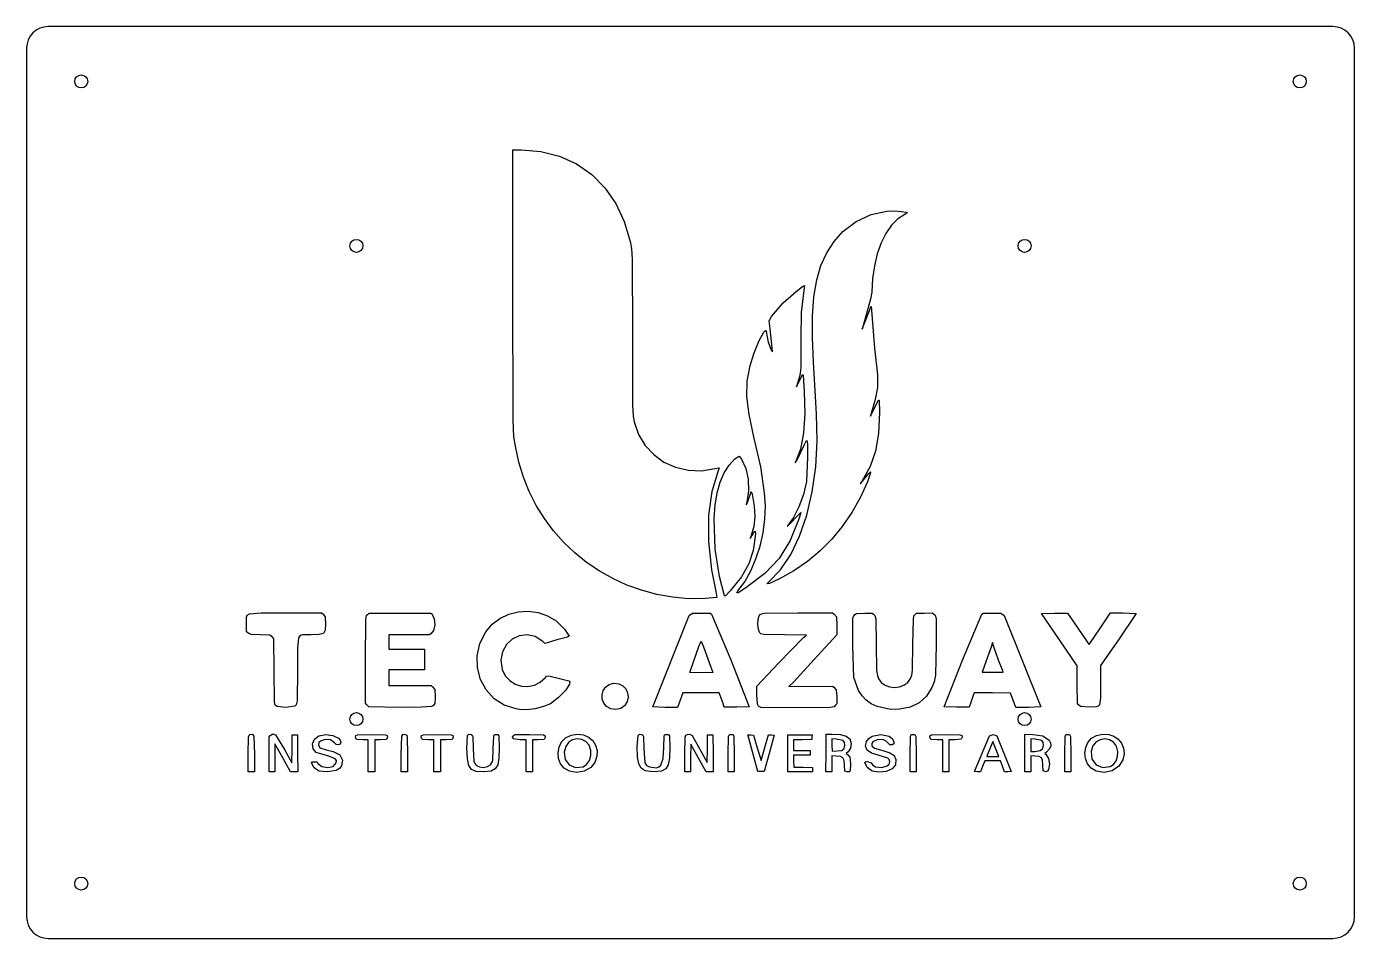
# Model space of a CAD drawing. Header units: millimetres. Extents: x 111 to 2999, y 81 to 1941.
# Drawn here: x 2652.9 to 2958.9, y 459.5 to 669.5 of the extents above; entities that cross this region are included whole.
import ezdxf

# ---------------------------------------------------------------- set-up
doc = ezdxf.new("R2010")
doc.units = ezdxf.units.MM
doc.layers.add('Layer 1', color=7, linetype='Continuous')

msp = doc.modelspace()

# ---------------------------------------------------------------- linework, layer by layer
at = {"linetype": 'Continuous', "lineweight": 25}
for p, q in [((2953.87, 669.51), (2657.87, 669.51)), ((2652.87, 664.51), (2652.87, 464.51)), ((2958.87, 464.51), (2958.87, 664.51)), ((2657.87, 459.51), (2953.87, 459.51))]:
    msp.add_line(p, q, dxfattribs=at)
for centre in [(2665.47, 656.87), (2946.27, 656.87), (2728.87, 619.01), (2882.87, 619.01), (2728.87, 510.01), (2882.87, 510.01), (2665.47, 472.15), (2946.27, 472.15)]:
    msp.add_circle(centre, 1.5, dxfattribs=at)
for centre, start, end in [((2657.87, 664.51), 90, 180), ((2953.87, 664.51), 0, 90), ((2657.87, 464.51), 180, 270), ((2953.87, 464.51), 270, 0)]:
    msp.add_arc(centre, 5, start, end, dxfattribs=at)
at = {"layer": 'Layer 1'}
for p, q in [((2764.94, 608.95), (2764.92, 641.14)), ((2764.92, 641.14), (2766.81, 641.14)), ((2766.81, 641.14), (2771.41, 640.76)), ((2771.41, 640.76), (2775.69, 639.66)), ((2775.69, 639.66), (2779.6, 637.87)), ((2779.6, 637.87), (2783.1, 635.43)), ((2783.1, 635.43), (2786.13, 632.39)), ((2786.13, 632.39), (2788.65, 628.78)), ((2788.65, 628.78), (2790.61, 624.64)), ((2790.61, 624.64), (2791.96, 620.03)), ((2841, 622.32), (2844.04, 624.61)), ((2844.04, 624.61), (2847.52, 626.22)), ((2847.52, 626.22), (2851.12, 627.03)), ((2851.12, 627.03), (2852.86, 627.1)), ((2853.63, 625.23), (2852.17, 623.75)), ((2852.86, 627.1), (2854.49, 626.93)), ((2855.23, 626.26), (2853.63, 625.23)), ((2854.49, 626.93), (2855.56, 626.8)), ((2855.9, 626.67), (2855.23, 626.26)), ((2855.56, 626.8), (2855.9, 626.67)), ((2838.94, 620.03), (2841, 622.32)), ((2850.89, 621.89), (2849.79, 619.68)), ((2852.17, 623.75), (2850.89, 621.89)), ((2791.96, 620.03), (2792.27, 618.39)), ((2792.27, 618.39), (2792.42, 615.85)), ((2837.25, 617.44), (2838.94, 620.03)), ((2849.79, 619.68), (2848.9, 617.17)), ((2792.42, 615.85), (2792.48, 598.95)), ((2835.93, 614.5), (2837.25, 617.44)), ((2848.9, 617.17), (2848.24, 614.42)), ((2834.95, 611.15), (2835.93, 614.5)), ((2848.24, 614.42), (2847.83, 611.46)), ((2765.02, 578.86), (2764.94, 608.95)), ((2830.2, 608.53), (2831.66, 609.66)), ((2831.66, 609.66), (2832.11, 609.88)), ((2832.11, 609.88), (2831.99, 608.69)), ((2834.31, 607.3), (2834.95, 611.15)), ((2847.83, 611.46), (2847.68, 608.35)), ((2824.56, 602.72), (2827.22, 605.91)), ((2827.22, 605.91), (2830.2, 608.53)), ((2831.99, 608.69), (2831.39, 603.67)), ((2833.98, 602.9), (2834.31, 607.3)), ((2847.38, 606.7), (2845.45, 599.79)), ((2847.68, 608.35), (2847.38, 606.7)), ((2831.39, 603.67), (2831.3, 597.8)), ((2833.95, 597.89), (2833.98, 602.9)), ((2845.45, 599.79), (2847.12, 604.15)), ((2847.12, 604.15), (2847.42, 605.06)), ((2847.42, 605.06), (2847.5, 605.04)), ((2847.5, 605.04), (2847.63, 603.3)), ((2847.63, 603.3), (2848.25, 595.45)), ((2823.99, 601.71), (2824.56, 602.72)), ((2824.2, 599.93), (2823.99, 601.71)), ((2824.69, 595.5), (2824.2, 599.93)), ((2792.48, 598.95), (2792.53, 582.29)), ((2820.55, 594.39), (2821.72, 597.23)), ((2821.72, 597.23), (2822.76, 599.13)), ((2822.76, 599.13), (2823.11, 599.48)), ((2823.11, 599.48), (2823.29, 599.3)), ((2823.29, 599.3), (2823.8, 596.82)), ((2823.8, 596.82), (2824.48, 595.06)), ((2831.3, 597.8), (2831.3, 590.98)), ((2834.21, 592.19), (2833.95, 597.89)), ((2819.61, 591.43), (2820.55, 594.39)), ((2824.48, 595.06), (2824.74, 594.58)), ((2824.74, 594.58), (2824.69, 595.5)), ((2848.25, 595.45), (2848.93, 589.31)), ((2818.94, 587.86), (2819.61, 591.43)), ((2831.3, 590.98), (2831.05, 589.17)), ((2834.6, 585.67), (2834.21, 592.19)), ((2818.85, 584.28), (2818.94, 587.86)), ((2830.33, 586.57), (2831.51, 589.07)), ((2831.05, 589.17), (2830.56, 587.42)), ((2831.51, 589.07), (2831.69, 589.37)), ((2831.69, 589.37), (2831.7, 589.19)), ((2831.7, 589.19), (2831.77, 589.37)), ((2831.77, 589.37), (2831.86, 589.24)), ((2831.86, 589.24), (2832.08, 585.5)), ((2848.93, 589.31), (2848.94, 586.38)), ((2830.56, 587.42), (2830.33, 586.57)), ((2832.08, 585.5), (2832.21, 580.36)), ((2834.92, 580.28), (2834.6, 585.67)), ((2848.94, 586.38), (2848.42, 583.64)), ((2792.53, 582.29), (2792.66, 579.81)), ((2819.35, 580.18), (2818.85, 584.28)), ((2847.33, 579.81), (2848.83, 582.76)), ((2848.42, 583.64), (2847.64, 580.9)), ((2848.83, 582.76), (2849.15, 583.47)), ((2849.15, 583.47), (2849.33, 583.46)), ((2849.33, 583.46), (2849.42, 580.63)), ((2765.18, 574.99), (2765.02, 578.86)), ((2792.66, 579.81), (2792.91, 578.46)), ((2792.91, 578.46), (2793.88, 575.58)), ((2820.48, 575.05), (2819.35, 580.18)), ((2832.21, 580.36), (2831.92, 575.92)), ((2835.08, 574.1), (2834.92, 580.28)), ((2847.64, 580.9), (2847.33, 579.81)), ((2849.42, 580.63), (2849.22, 575.77)), ((2793.88, 575.58), (2795.4, 573.06)), ((2831.92, 575.92), (2831.21, 572.2)), ((2849.22, 575.77), (2848.53, 571.76)), ((2765.53, 572.84), (2765.18, 574.99)), ((2766.3, 569.23), (2765.53, 572.84)), ((2795.4, 573.06), (2797.38, 570.93)), ((2822.08, 568.1), (2820.48, 575.05)), ((2830.45, 569.7), (2832.09, 573.11)), ((2832.09, 573.11), (2832.56, 574.15)), ((2832.56, 574.15), (2832.57, 573.98)), ((2832.57, 573.98), (2832.64, 574.15)), ((2832.64, 574.15), (2832.73, 574.03)), ((2832.73, 574.03), (2832.8, 573.23)), ((2832.8, 573.23), (2832.85, 570.36)), ((2834.73, 568.1), (2835.08, 574.1)), ((2767.36, 565.76), (2766.3, 569.23)), ((2797.38, 570.93), (2799.74, 569.23)), ((2799.74, 569.23), (2802.42, 568.02)), ((2814.76, 568.54), (2816.11, 569.94)), ((2816.11, 569.94), (2817.05, 570.56)), ((2817.05, 570.56), (2817.65, 569.89)), ((2817.65, 569.89), (2818.63, 567.75)), ((2830.01, 569.01), (2830.45, 569.7)), ((2830.07, 569.23), (2830.01, 569.01)), ((2831.21, 572.2), (2830.07, 569.23)), ((2832.85, 570.36), (2832.62, 564.77)), ((2848.53, 571.76), (2847.26, 568.22)), ((2802.42, 568.02), (2805.32, 567.33)), ((2805.32, 567.33), (2808.37, 567.22)), ((2808.37, 567.22), (2811.5, 567.72)), ((2812.13, 566.93), (2810.76, 562.44)), ((2811.5, 567.72), (2812.44, 567.87)), ((2812.44, 567.87), (2812.13, 566.93)), ((2812.7, 564.6), (2813.62, 566.75)), ((2813.62, 566.75), (2814.76, 568.54)), ((2818.63, 567.75), (2819.17, 565.27)), ((2822.95, 562.16), (2822.08, 568.1)), ((2833.92, 562.36), (2834.73, 568.1)), ((2845.13, 564.33), (2846.99, 566.59)), ((2847.26, 568.22), (2845.32, 564.77)), ((2847.38, 566.73), (2846.67, 564.64)), ((2846.99, 566.59), (2847.33, 566.98)), ((2847.33, 566.98), (2847.38, 566.73)), ((2768.71, 562.43), (2767.36, 565.76)), ((2812, 562.11), (2812.7, 564.6)), ((2819.17, 565.27), (2819.24, 562.62)), ((2832.62, 564.77), (2831.89, 561.72)), ((2845.32, 564.77), (2844.97, 564.2)), ((2844.97, 564.2), (2845.13, 564.33)), ((2846.67, 564.64), (2844.99, 561)), ((2770.32, 559.25), (2768.71, 562.43)), ((2810.76, 562.44), (2810.05, 557.01)), ((2811.54, 559.3), (2812, 562.11)), ((2818.82, 559.5), (2819.58, 561.64)), ((2819.24, 562.62), (2818.83, 559.96)), ((2819.58, 561.64), (2819.82, 562.43)), ((2819.82, 562.43), (2820.08, 561.83)), ((2820.08, 561.83), (2820.57, 559.05)), ((2823.14, 559.17), (2822.95, 562.16)), ((2831.89, 561.72), (2830.86, 558.88)), ((2832.67, 557.02), (2833.92, 562.36)), ((2844.99, 561), (2843.05, 557.59)), ((2772.19, 556.24), (2770.32, 559.25)), ((2810.05, 557.01), (2810.03, 550.9)), ((2811.3, 556.19), (2811.54, 559.3)), ((2818.83, 559.96), (2818.7, 559.41)), ((2818.7, 559.41), (2818.82, 559.5)), ((2820.57, 559.05), (2820.69, 556.59)), ((2823.01, 556.07), (2823.14, 559.17)), ((2828.62, 554.8), (2830.72, 557.07)), ((2830.86, 558.88), (2829.62, 556.43)), ((2830.72, 557.07), (2831.29, 557.58)), ((2831.29, 557.58), (2830.94, 556.28)), ((2831.02, 552.17), (2832.67, 557.02)), ((2843.05, 557.59), (2840.84, 554.4)), ((2774.3, 553.41), (2772.19, 556.24)), ((2811.56, 549.16), (2811.3, 556.19)), ((2820.45, 554.38), (2819.84, 552.34)), ((2820.69, 556.59), (2820.45, 554.38)), ((2822.59, 552.95), (2823.01, 556.07)), ((2828.11, 554.36), (2828.62, 554.8)), ((2828.23, 554.52), (2828.11, 554.36)), ((2829.62, 556.43), (2828.23, 554.52)), ((2830.94, 556.28), (2828.84, 551.14)), ((2840.84, 554.4), (2838.4, 551.45)), ((2776.63, 550.77), (2774.3, 553.41)), ((2810.03, 550.9), (2810.7, 544.38)), ((2819.61, 551.64), (2820.55, 553.1)), ((2819.84, 552.34), (2819.61, 551.64)), ((2820.85, 552.69), (2820.31, 548.87)), ((2820.55, 553.1), (2820.79, 553.29)), ((2820.79, 553.29), (2820.85, 552.69)), ((2821.89, 549.86), (2822.59, 552.95)), ((2828.84, 551.14), (2826.3, 547.04)), ((2828.98, 547.92), (2831.02, 552.17)), ((2838.4, 551.45), (2835.71, 548.76)), ((2779.18, 548.34), (2776.63, 550.77)), ((2781.92, 546.12), (2779.18, 548.34)), ((2812.55, 542.83), (2811.56, 549.16)), ((2820.31, 548.87), (2819.31, 545.75)), ((2820.94, 546.9), (2821.89, 549.86)), ((2826.6, 544.39), (2828.98, 547.92)), ((2835.71, 548.76), (2832.81, 546.34)), ((2784.84, 544.14), (2781.92, 546.12)), ((2819.31, 545.75), (2817.62, 542.82)), ((2819.76, 544.14), (2820.94, 546.9)), ((2826.3, 547.04), (2822.99, 543.53)), ((2832.81, 546.34), (2829.68, 544.18)), ((2787.94, 542.39), (2784.84, 544.14)), ((2791.18, 540.9), (2787.94, 542.39)), ((2810.7, 544.38), (2811.67, 539.44)), ((2813.71, 538.44), (2812.55, 542.83)), ((2817.62, 542.82), (2815, 539.55)), ((2816.8, 539.53), (2818.37, 541.66)), ((2818.37, 541.66), (2819.76, 544.14)), ((2822.99, 543.53), (2818.59, 540.22)), ((2823.43, 541.18), (2823.9, 541.67)), ((2823.9, 541.67), (2826.6, 544.39)), ((2826.35, 542.31), (2824.08, 541.25)), ((2829.68, 544.18), (2826.35, 542.31)), ((2794.57, 539.68), (2791.18, 540.9)), ((2798.08, 538.74), (2794.57, 539.68)), ((2801.71, 538.08), (2798.08, 538.74)), ((2811.67, 539.44), (2811.9, 538.04)), ((2815, 539.55), (2813.96, 538.41)), ((2816.52, 539.07), (2816.8, 539.53)), ((2816.87, 539.11), (2816.52, 539.07)), ((2816.52, 539.07), (2816.52, 539.07)), ((2818.59, 540.22), (2816.87, 539.11)), ((2824.08, 541.25), (2823.43, 541.18)), ((2823.43, 541.18), (2823.43, 541.18)), ((2805.43, 537.74), (2801.71, 538.08)), ((2809.29, 537.78), (2805.43, 537.74)), ((2805.43, 537.74), (2805.43, 537.74)), ((2811.9, 538.04), (2809.29, 537.78)), ((2813.96, 538.41), (2813.71, 538.44)), ((2813.71, 538.44), (2813.71, 538.44)), ((2703.53, 533.53), (2703.73, 533.98)), ((2703.54, 531.95), (2703.53, 533.53)), ((2703.73, 533.98), (2704.27, 534.27)), ((2704.27, 534.27), (2706.91, 534.47)), ((2706.91, 534.47), (2712.61, 534.47)), ((2712.61, 534.47), (2720.81, 534.47)), ((2720.81, 534.47), (2721.11, 534.27)), ((2721.11, 534.27), (2721.7, 533.58)), ((2721.7, 533.58), (2721.78, 531.9)), ((2730.97, 523.59), (2731.03, 532.86)), ((2731.03, 532.86), (2731.2, 533.92)), ((2731.2, 533.92), (2731.55, 534.22)), ((2731.55, 534.22), (2731.84, 534.42)), ((2731.84, 534.42), (2746.04, 534.42)), ((2746.04, 534.42), (2746.32, 534.16)), ((2746.32, 534.16), (2746.82, 533.15)), ((2746.82, 533.15), (2746.92, 531.75)), ((2760.15, 531.85), (2761.95, 533.2)), ((2761.95, 533.2), (2763.99, 534.16)), ((2763.99, 534.16), (2766.19, 534.71)), ((2766.19, 534.71), (2768.47, 534.85)), ((2768.47, 534.85), (2770.74, 534.55)), ((2770.74, 534.55), (2772.92, 533.82)), ((2772.92, 533.82), (2774.92, 532.63)), ((2774.92, 532.63), (2776.84, 530.74)), ((2797.17, 512.87), (2805.57, 533.89)), ((2805.57, 533.89), (2806.31, 534.38)), ((2806.31, 534.38), (2808.42, 534.45)), ((2808.42, 534.45), (2810.37, 534.42)), ((2810.37, 534.42), (2810.71, 534.16)), ((2810.71, 534.16), (2815.17, 523.65)), ((2821.41, 531.89), (2821.47, 533.04)), ((2821.47, 533.04), (2821.7, 533.83)), ((2821.7, 533.83), (2822.01, 534.22)), ((2822.01, 534.22), (2822.93, 534.4)), ((2822.93, 534.4), (2830.58, 534.47)), ((2830.58, 534.47), (2838.62, 534.47)), ((2838.62, 534.47), (2838.91, 534.27)), ((2838.91, 534.27), (2839.5, 533.55)), ((2839.5, 533.55), (2839.6, 531.47)), ((2843.24, 533.29), (2843.44, 533.68)), ((2843.28, 526.86), (2843.24, 533.29)), ((2843.44, 533.68), (2843.72, 534.11)), ((2843.72, 534.11), (2844.13, 534.35)), ((2844.13, 534.35), (2846.04, 534.45)), ((2846.04, 534.45), (2847.74, 534.42)), ((2847.74, 534.42), (2848.06, 534.18)), ((2848.06, 534.18), (2848.38, 533.88)), ((2848.38, 533.88), (2848.54, 533.14)), ((2848.54, 533.14), (2848.65, 527.29)), ((2857.13, 527.29), (2857.22, 532.98)), ((2857.22, 532.98), (2857.36, 533.78)), ((2857.36, 533.78), (2857.65, 534.13)), ((2857.65, 534.13), (2857.95, 534.42)), ((2857.95, 534.42), (2859.74, 534.45)), ((2859.74, 534.45), (2861.53, 534.48)), ((2861.53, 534.48), (2861.86, 534.25)), ((2861.86, 534.25), (2862.25, 533.95)), ((2862.25, 533.95), (2862.44, 533.2)), ((2862.44, 533.2), (2862.48, 527.25)), ((2868.55, 523.62), (2873.01, 534.16)), ((2873.01, 534.16), (2873.35, 534.42)), ((2873.35, 534.42), (2875.3, 534.45)), ((2875.3, 534.45), (2877.4, 534.38)), ((2877.4, 534.38), (2878.14, 533.91)), ((2878.14, 533.91), (2886.61, 512.88)), ((2886.75, 534.34), (2889.73, 534.45)), ((2890.89, 528.26), (2886.75, 534.34)), ((2889.73, 534.45), (2892.75, 534.42)), ((2892.75, 534.42), (2894.97, 531.16)), ((2900.34, 531.05), (2902.66, 534.47)), ((2902.66, 534.47), (2905.6, 534.47)), ((2908.54, 534.31), (2904.46, 528.24)), ((2905.6, 534.47), (2908.54, 534.31)), ((2703.54, 530.15), (2703.54, 531.95)), ((2703.83, 529.87), (2703.54, 530.15)), ((2704.61, 529.5), (2703.83, 529.87)), ((2706.79, 529.42), (2704.61, 529.5)), ((2708.96, 529.34), (2706.79, 529.42)), ((2716.44, 529.43), (2715.88, 529.25)), ((2718.41, 529.43), (2716.44, 529.43)), ((2720.32, 529.47), (2718.41, 529.43)), ((2721.32, 529.74), (2720.32, 529.47)), ((2721.7, 530.48), (2721.32, 529.74)), ((2721.78, 531.9), (2721.7, 530.48)), ((2745.67, 529.42), (2736.32, 529.42)), ((2736.32, 529.42), (2736.32, 526.12)), ((2746.06, 529.62), (2745.67, 529.42)), ((2746.66, 530.42), (2746.06, 529.62)), ((2746.92, 531.75), (2746.66, 530.42)), ((2757.33, 527.42), (2758.68, 530.12)), ((2758.68, 530.12), (2760.15, 531.85)), ((2768.21, 529.44), (2766.4, 529.22)), ((2770.05, 529.02), (2768.21, 529.44)), ((2776.84, 530.74), (2777.87, 529.15)), ((2821.52, 530.75), (2821.41, 531.89)), ((2821.78, 530), (2821.52, 530.75)), ((2822.09, 529.69), (2821.78, 530)), ((2822.76, 529.52), (2822.09, 529.69)), ((2827.55, 529.42), (2822.76, 529.52)), ((2832.59, 529.38), (2827.55, 529.42)), ((2831.94, 528.83), (2832.59, 529.38)), ((2839.6, 529.46), (2835.16, 524.6)), ((2839.6, 531.47), (2839.6, 529.46)), ((2894.97, 531.16), (2897.45, 527.56)), ((2897.86, 527.44), (2900.34, 531.05)), ((2709.65, 528.83), (2708.96, 529.34)), ((2709.84, 528.51), (2709.65, 528.83)), ((2709.89, 521.06), (2709.84, 528.51)), ((2715.53, 528.76), (2715.27, 526.37)), ((2715.27, 526.37), (2715.28, 521.21)), ((2715.88, 529.25), (2715.53, 528.76)), ((2756.72, 524.61), (2757.33, 527.42)), ((2763.44, 527.18), (2762.53, 525.54)), ((2764.77, 528.43), (2763.44, 527.18)), ((2766.4, 529.22), (2764.77, 528.43)), ((2771.81, 527.87), (2770.05, 529.02)), ((2772.31, 527.4), (2771.81, 527.87)), ((2772.59, 527.54), (2772.31, 527.4)), ((2775.09, 528.25), (2772.59, 527.54)), ((2777.53, 528.9), (2775.09, 528.25)), ((2777.87, 529.15), (2777.53, 528.9)), ((2806.53, 523.2), (2807.78, 526.77)), ((2807.78, 526.77), (2808.31, 527.99)), ((2808.31, 527.99), (2808.87, 526.64)), ((2808.87, 526.64), (2810.16, 523.05)), ((2826.23, 522.97), (2831.94, 528.83)), ((2843.49, 519.6), (2843.28, 526.86)), ((2848.65, 527.29), (2848.76, 521.19)), ((2857.03, 521.26), (2857.13, 527.29)), ((2862.48, 527.25), (2862.32, 520.17)), ((2875.2, 526.84), (2874.02, 523.43)), ((2875.46, 527.67), (2875.2, 526.84)), ((2875.77, 526.69), (2875.46, 527.67)), ((2876.87, 523.6), (2875.77, 526.69)), ((2894.97, 522.32), (2890.89, 528.26)), ((2897.45, 527.56), (2897.7, 527.23)), ((2897.7, 527.23), (2897.86, 527.44)), ((2904.46, 528.24), (2900.37, 522.34)), ((2730.97, 513.72), (2730.97, 523.59)), ((2736.32, 526.12), (2744.58, 526.12)), ((2744.55, 523.75), (2744.53, 521.38)), ((2744.58, 526.12), (2744.55, 523.75)), ((2756.8, 521.8), (2756.72, 524.61)), ((2762.53, 525.54), (2762.17, 523.61)), ((2762.17, 523.61), (2762.49, 521.47)), ((2815.17, 523.65), (2819.42, 512.88)), ((2835.16, 524.6), (2829.64, 518.64)), ((2864.29, 512.84), (2868.55, 523.62)), ((2874.02, 523.43), (2873.07, 520.84)), ((2877.81, 521.14), (2876.87, 523.6)), ((2709.99, 514.03), (2709.89, 521.06)), ((2715.28, 521.21), (2715.21, 514.21)), ((2744.53, 521.38), (2736.32, 521.34)), ((2736.32, 521.34), (2736.32, 517.78)), ((2757.51, 519.13), (2756.8, 521.8)), ((2762.49, 521.47), (2763.19, 520.02)), ((2805.69, 520.79), (2806.53, 523.2)), ((2808.34, 520.64), (2805.69, 520.79)), ((2811, 520.77), (2808.34, 520.64)), ((2810.16, 523.05), (2811, 520.77)), ((2821.17, 517.64), (2826.23, 522.97)), ((2848.76, 521.19), (2848.92, 520.1)), ((2856.87, 520.16), (2857.03, 521.26)), ((2873.07, 520.84), (2875.5, 520.82)), ((2875.5, 520.82), (2877.93, 520.82)), ((2877.93, 520.82), (2877.81, 521.14)), ((2895, 517.98), (2894.97, 522.32)), ((2900.37, 522.34), (2900.37, 518.12)), ((2736.32, 517.78), (2741.21, 517.75)), ((2741.21, 517.75), (2746.11, 517.73)), ((2746.11, 517.73), (2746.43, 517.49)), ((2746.43, 517.49), (2746.93, 516.82)), ((2758.81, 516.73), (2757.51, 519.13)), ((2763.19, 520.02), (2764.22, 518.88)), ((2764.22, 518.88), (2765.48, 518.08)), ((2765.48, 518.08), (2766.91, 517.62)), ((2766.91, 517.62), (2768.4, 517.53)), ((2768.4, 517.53), (2769.88, 517.83)), ((2769.88, 517.83), (2771.25, 518.52)), ((2771.25, 518.52), (2772.44, 519.62)), ((2772.44, 519.62), (2772.68, 519.92)), ((2772.68, 519.92), (2773.21, 519.96)), ((2773.21, 519.96), (2777.81, 518.81)), ((2777.98, 518.07), (2777.08, 516.63)), ((2777.81, 518.81), (2778.06, 518.56)), ((2778.06, 518.56), (2777.98, 518.07)), ((2785.75, 516.54), (2786.29, 517.35)), ((2786.29, 517.35), (2787.1, 517.96)), ((2787.1, 517.96), (2788.18, 518.26)), ((2788.18, 518.26), (2789.34, 518.18)), ((2789.34, 518.18), (2790.27, 517.72)), ((2790.27, 517.72), (2790.96, 516.98)), ((2821.17, 515.66), (2821.17, 517.64)), ((2829.64, 518.64), (2828.56, 517.56)), ((2828.56, 517.56), (2838.61, 517.6)), ((2838.61, 517.6), (2838.9, 517.41)), ((2838.9, 517.41), (2839.47, 516.77)), ((2844.58, 516.62), (2843.49, 519.6)), ((2848.92, 520.1), (2849.2, 519.37)), ((2849.2, 519.37), (2849.83, 518.46)), ((2849.83, 518.46), (2850.7, 517.81)), ((2850.7, 517.81), (2851.74, 517.42)), ((2851.74, 517.42), (2852.87, 517.29)), ((2852.87, 517.29), (2853.99, 517.43)), ((2853.99, 517.43), (2855.04, 517.82)), ((2855.04, 517.82), (2855.92, 518.47)), ((2855.92, 518.47), (2856.56, 519.38)), ((2856.56, 519.38), (2856.87, 520.16)), ((2861.51, 517.28), (2860.25, 515.28)), ((2862.03, 518.58), (2861.51, 517.28)), ((2862.32, 520.17), (2862.03, 518.58)), ((2895.02, 513.64), (2895, 517.98)), ((2900.37, 518.12), (2900.35, 514.9)), ((2715.21, 514.21), (2715.03, 513.31)), ((2746.93, 516.82), (2746.99, 515.14)), ((2746.99, 515.14), (2746.95, 513.65)), ((2760.64, 514.72), (2758.81, 516.73)), ((2762.95, 513.23), (2760.64, 514.72)), ((2775.47, 514.97), (2773.57, 513.57)), ((2777.08, 516.63), (2775.47, 514.97)), ((2785.5, 515.6), (2785.75, 516.54)), ((2785.54, 514.62), (2785.5, 515.6)), ((2785.88, 513.69), (2785.54, 514.62)), ((2790.96, 516.98), (2791.38, 516.07)), ((2791.5, 515.07), (2791.3, 514.07)), ((2791.38, 516.07), (2791.5, 515.07)), ((2803.48, 514.38), (2802.88, 512.73)), ((2804.08, 516.04), (2803.48, 514.38)), ((2812.46, 516.04), (2804.08, 516.04)), ((2812.68, 515.45), (2812.46, 516.04)), ((2813.28, 513.82), (2812.68, 515.45)), ((2821.3, 513.43), (2821.17, 515.66)), ((2839.47, 516.77), (2839.56, 515.13)), ((2839.56, 515.13), (2839.56, 513.54)), ((2845.4, 515.41), (2844.58, 516.62)), ((2846.38, 514.38), (2845.4, 515.41)), ((2847.53, 513.55), (2846.38, 514.38)), ((2860.25, 515.28), (2858.59, 513.78)), ((2871.04, 515.45), (2870.43, 513.82)), ((2871.26, 516.04), (2871.04, 515.45)), ((2875.45, 516.04), (2871.26, 516.04)), ((2879.63, 516.03), (2875.45, 516.04)), ((2880.23, 514.38), (2879.63, 516.03)), ((2880.84, 512.73), (2880.23, 514.38)), ((2900.35, 514.9), (2900.1, 513.33)), ((2710.18, 513.22), (2709.99, 514.03)), ((2710.59, 512.92), (2710.18, 513.22)), ((2712.62, 512.72), (2710.59, 512.92)), ((2714.66, 512.98), (2712.62, 512.72)), ((2715.03, 513.31), (2714.66, 512.98)), ((2731.2, 513.37), (2730.97, 513.72)), ((2731.72, 512.88), (2731.2, 513.37)), ((2739, 512.73), (2731.72, 512.88)), ((2731.72, 512.88), (2731.72, 512.88)), ((2743.93, 512.74), (2739, 512.73)), ((2746.26, 512.94), (2743.93, 512.74)), ((2746.75, 513.21), (2746.26, 512.94)), ((2746.95, 513.65), (2746.75, 513.21)), ((2765.7, 512.39), (2762.95, 513.23)), ((2766.48, 512.26), (2765.7, 512.39)), ((2768.09, 512.17), (2766.48, 512.26)), ((2770.04, 512.41), (2768.09, 512.17)), ((2771.98, 512.9), (2770.04, 512.41)), ((2773.57, 513.57), (2771.98, 512.9)), ((2786.54, 512.91), (2785.88, 513.69)), ((2787.53, 512.35), (2786.54, 512.91)), ((2788.66, 512.23), (2787.53, 512.35)), ((2789.81, 512.5), (2788.66, 512.23)), ((2790.74, 513.19), (2789.81, 512.5)), ((2791.3, 514.07), (2790.74, 513.19)), ((2800.03, 512.73), (2797.17, 512.87)), ((2797.17, 512.87), (2797.17, 512.87)), ((2802.88, 512.73), (2800.03, 512.73)), ((2813.66, 512.78), (2813.28, 513.82)), ((2816.55, 512.75), (2813.66, 512.78)), ((2819.42, 512.88), (2816.55, 512.75)), ((2821.56, 513), (2821.3, 513.43)), ((2822.04, 512.72), (2821.56, 513)), ((2830.37, 512.65), (2822.04, 512.72)), ((2822.04, 512.72), (2822.04, 512.72)), ((2838.07, 512.7), (2830.37, 512.65)), ((2838.99, 512.87), (2838.07, 512.7)), ((2839.31, 513.22), (2838.99, 512.87)), ((2839.56, 513.54), (2839.31, 513.22)), ((2848.85, 512.92), (2847.53, 513.55)), ((2851.94, 512.27), (2848.85, 512.92)), ((2854.03, 512.3), (2851.94, 512.27)), ((2851.94, 512.27), (2851.94, 512.27)), ((2856.51, 512.79), (2854.03, 512.3)), ((2858.59, 513.78), (2856.51, 512.79)), ((2867.17, 512.75), (2864.29, 512.84)), ((2864.29, 512.84), (2864.29, 512.84)), ((2870.05, 512.78), (2867.17, 512.75)), ((2870.43, 513.82), (2870.05, 512.78)), ((2883.74, 512.73), (2880.84, 512.73)), ((2886.61, 512.88), (2883.74, 512.73)), ((2895.23, 513.35), (2895.02, 513.64)), ((2895.71, 512.89), (2895.23, 513.35)), ((2897.72, 512.75), (2895.71, 512.89)), ((2895.71, 512.89), (2895.71, 512.89)), ((2899.32, 512.81), (2897.72, 512.75)), ((2899.79, 512.97), (2899.32, 512.81)), ((2900.1, 513.33), (2899.79, 512.97)), ((2703.97, 501.99), (2704.02, 505.87)), ((2704.02, 505.87), (2704.13, 506.35)), ((2704.13, 506.35), (2704.35, 506.47)), ((2704.35, 506.47), (2704.93, 506.56)), ((2704.93, 506.56), (2705.23, 506.11)), ((2705.23, 506.11), (2705.36, 501.93)), ((2708.76, 505.95), (2709.01, 506.23)), ((2708.76, 501.91), (2708.76, 505.95)), ((2709.01, 506.23), (2709.6, 506.66)), ((2709.6, 506.66), (2710.22, 506.4)), ((2710.22, 506.4), (2712.33, 503.03)), ((2714.06, 503.19), (2714.1, 506.43)), ((2714.1, 506.43), (2715.32, 506.43)), ((2715.32, 506.43), (2715.34, 502.15)), ((2718.77, 504.32), (2719.24, 505.42)), ((2719.24, 505.42), (2720.23, 506.2)), ((2720.23, 506.2), (2721.81, 506.5)), ((2720.59, 504.97), (2720.25, 504.6)), ((2721.69, 505.36), (2720.59, 504.97)), ((2722.93, 505.22), (2721.69, 505.36)), ((2721.81, 506.5), (2723.46, 506.27)), ((2723.84, 504.52), (2722.93, 505.22)), ((2723.46, 506.27), (2724.75, 505.63)), ((2724.75, 505.63), (2725.14, 505.19)), ((2725.14, 505.19), (2725.27, 504.7)), ((2728.67, 505.86), (2728.72, 506.22)), ((2728.93, 505.35), (2728.67, 505.86)), ((2728.72, 506.22), (2729.11, 506.4)), ((2730.34, 505.26), (2728.93, 505.35)), ((2729.11, 506.4), (2732.36, 506.47)), ((2731.62, 505.26), (2730.34, 505.26)), ((2731.62, 497.87), (2731.62, 505.26)), ((2732.36, 506.47), (2735.61, 506.4)), ((2734.38, 505.26), (2733.1, 505.26)), ((2733.1, 505.26), (2733.1, 497.87)), ((2735.79, 505.35), (2734.38, 505.26)), ((2735.61, 506.4), (2736, 506.22)), ((2736.05, 505.86), (2735.79, 505.35)), ((2736, 506.22), (2736.05, 505.86)), ((2739.18, 501.9), (2739.32, 506.09)), ((2739.32, 506.09), (2739.63, 506.56)), ((2739.63, 506.56), (2740.21, 506.47)), ((2740.21, 506.47), (2740.47, 506.3)), ((2740.47, 506.3), (2740.6, 505.76)), ((2740.6, 505.76), (2740.66, 501.9)), ((2743.79, 505.86), (2743.84, 506.22)), ((2744.06, 505.35), (2743.79, 505.86)), ((2743.84, 506.22), (2744.24, 506.4)), ((2745.46, 505.26), (2744.06, 505.35)), ((2744.24, 506.4), (2747.49, 506.47)), ((2746.75, 505.26), (2745.46, 505.26)), ((2746.75, 497.87), (2746.75, 505.26)), ((2747.49, 506.47), (2750.74, 506.4)), ((2749.51, 505.26), (2748.23, 505.26)), ((2748.23, 505.26), (2748.23, 497.87)), ((2750.91, 505.35), (2749.51, 505.26)), ((2750.74, 506.4), (2751.13, 506.22)), ((2751.18, 505.86), (2750.91, 505.35)), ((2751.13, 506.22), (2751.18, 505.86)), ((2754.34, 503.26), (2754.46, 506.21)), ((2754.46, 506.21), (2754.77, 506.56)), ((2754.77, 506.56), (2755.33, 506.46)), ((2755.33, 506.46), (2755.57, 506.35)), ((2755.57, 506.35), (2755.7, 505.98)), ((2755.7, 505.98), (2755.79, 503.26)), ((2760.4, 503.27), (2760.51, 506.12)), ((2760.51, 506.12), (2760.71, 506.46)), ((2760.71, 506.46), (2761.09, 506.5)), ((2761.09, 506.5), (2761.5, 506.46)), ((2761.5, 506.46), (2761.71, 506.14)), ((2761.71, 506.14), (2761.79, 503.44)), ((2764.86, 505.83), (2765.13, 506.26)), ((2765.03, 505.51), (2764.86, 505.83)), ((2766.65, 505.26), (2765.03, 505.51)), ((2765.13, 506.26), (2765.35, 506.48)), ((2765.35, 506.48), (2768.75, 506.45)), ((2767.96, 505.26), (2766.65, 505.26)), ((2767.96, 497.87), (2767.96, 505.26)), ((2768.75, 506.45), (2772, 506.36)), ((2770.72, 505.26), (2769.44, 505.26)), ((2769.44, 505.26), (2769.44, 497.87)), ((2772.11, 505.35), (2770.72, 505.26)), ((2772, 506.36), (2772.36, 506.18)), ((2772.4, 505.81), (2772.11, 505.35)), ((2772.36, 506.18), (2772.4, 505.81)), ((2776.17, 504.77), (2777.09, 505.73)), ((2777.09, 505.73), (2778.35, 506.35)), ((2778.7, 505.21), (2777.78, 504.63)), ((2778.35, 506.35), (2779.85, 506.58)), ((2779.74, 505.45), (2778.7, 505.21)), ((2780.79, 505.33), (2779.74, 505.45)), ((2779.85, 506.58), (2781.21, 506.41)), ((2781.75, 504.85), (2780.79, 505.33)), ((2781.21, 506.41), (2782.38, 505.89)), ((2782.38, 505.89), (2783.33, 505.08)), ((2783.33, 505.08), (2784, 504.04)), ((2793.61, 503.73), (2793.78, 506.24)), ((2793.78, 506.24), (2794.08, 506.55)), ((2794.08, 506.55), (2794.63, 506.46)), ((2794.63, 506.46), (2794.87, 506.35)), ((2794.87, 506.35), (2795, 505.98)), ((2795, 505.98), (2795.09, 503.26)), ((2799.69, 503.48), (2799.78, 506.14)), ((2799.78, 506.14), (2799.98, 506.46)), ((2799.98, 506.46), (2800.39, 506.5)), ((2800.39, 506.5), (2800.8, 506.46)), ((2800.8, 506.46), (2801, 506.14)), ((2801, 506.14), (2801.09, 503.52)), ((2804.56, 501.93), (2804.63, 505.84)), ((2804.63, 505.84), (2804.81, 506.33)), ((2804.81, 506.33), (2805.17, 506.47)), ((2805.17, 506.47), (2805.74, 506.57)), ((2805.74, 506.57), (2806.22, 506.24)), ((2806.22, 506.24), (2808.13, 502.97)), ((2809.78, 503.23), (2809.82, 506.43)), ((2809.82, 506.43), (2811.04, 506.43)), ((2811.04, 506.43), (2811.06, 502.15)), ((2814.56, 502.02), (2814.63, 506.03)), ((2814.63, 506.03), (2814.84, 506.46)), ((2814.84, 506.46), (2815.26, 506.5)), ((2815.26, 506.5), (2815.67, 506.46)), ((2815.67, 506.46), (2815.88, 506.03)), ((2815.88, 506.03), (2815.95, 502.02)), ((2819.12, 506.15), (2819.06, 506.39)), ((2819.06, 506.39), (2819.74, 506.37)), ((2821.39, 497.97), (2819.12, 506.15)), ((2819.74, 506.37), (2820.42, 506.34)), ((2820.42, 506.34), (2821.25, 503.37)), ((2823, 503.45), (2823.82, 506.39)), ((2823.82, 506.39), (2824.49, 506.39)), ((2825.17, 506.33), (2823.99, 502.12)), ((2824.49, 506.39), (2825.17, 506.33)), ((2828.3, 502.13), (2828.3, 506.39)), ((2828.3, 506.39), (2833.87, 506.39)), ((2831.71, 505.28), (2829.6, 505.25)), ((2829.6, 505.25), (2829.6, 502.82)), ((2833.82, 505.3), (2831.71, 505.28)), ((2833.84, 505.84), (2833.82, 505.3)), ((2833.87, 506.39), (2833.84, 505.84)), ((2837.1, 502.19), (2837.12, 506.52)), ((2837.12, 506.52), (2838.47, 506.54)), ((2838.47, 506.54), (2840.45, 506.47)), ((2839.45, 505.41), (2838.47, 505.45)), ((2838.47, 505.45), (2838.47, 504.06)), ((2841.02, 505.07), (2839.45, 505.41)), ((2840.45, 506.47), (2841.77, 506.12)), ((2841.35, 504.64), (2841.02, 505.07)), ((2841.77, 506.12), (2842.55, 505.44)), ((2842.55, 505.44), (2842.87, 504.4)), ((2846.42, 504.87), (2846.93, 505.58)), ((2846.93, 505.58), (2847.72, 506.09)), ((2847.72, 506.09), (2849.73, 506.5)), ((2849.01, 505.32), (2847.92, 504.81)), ((2850.36, 505.25), (2849.01, 505.32)), ((2849.73, 506.5), (2851.67, 506.09)), ((2850.95, 504.97), (2850.36, 505.25)), ((2851.38, 504.5), (2850.95, 504.97)), ((2851.67, 506.09), (2852.37, 505.58)), ((2852.37, 505.58), (2852.76, 504.88)), ((2856.46, 502.02), (2856.54, 506.03)), ((2856.54, 506.03), (2856.75, 506.46)), ((2856.75, 506.46), (2857.17, 506.5)), ((2857.17, 506.5), (2857.58, 506.45)), ((2857.58, 506.45), (2857.78, 506)), ((2857.78, 506), (2857.86, 501.99)), ((2860.99, 505.85), (2861.03, 506.19)), ((2861.27, 505.36), (2860.99, 505.85)), ((2861.03, 506.19), (2861.39, 506.36)), ((2862.68, 505.26), (2861.27, 505.36)), ((2861.39, 506.36), (2864.61, 506.45)), ((2864.03, 505.26), (2862.68, 505.26)), ((2864.03, 497.87), (2864.03, 505.26)), ((2864.61, 506.45), (2867.95, 506.4)), ((2866.81, 505.27), (2865.42, 505.24)), ((2865.42, 505.24), (2865.42, 497.87)), ((2868.2, 505.39), (2866.81, 505.27)), ((2867.95, 506.4), (2868.39, 506.22)), ((2868.46, 505.88), (2868.2, 505.39)), ((2868.39, 506.22), (2868.46, 505.88)), ((2871.33, 497.99), (2874.76, 506.17)), ((2874.76, 506.17), (2875.59, 506.51)), ((2875.59, 506.51), (2876.42, 506.18)), ((2876.42, 506.18), (2879.76, 497.93)), ((2882.92, 502.19), (2882.94, 506.52)), ((2882.94, 506.52), (2884.72, 506.51)), ((2885.27, 505.41), (2884.29, 505.45)), ((2884.29, 505.45), (2884.29, 502.54)), ((2884.72, 506.51), (2887.09, 506.13)), ((2886.81, 505.06), (2885.27, 505.41)), ((2887.14, 504.64), (2886.81, 505.06)), ((2887.09, 506.13), (2888.54, 505.17)), ((2888.54, 505.17), (2888.85, 504.54)), ((2892.11, 502.02), (2892.18, 506.03)), ((2892.18, 506.03), (2892.39, 506.46)), ((2892.39, 506.46), (2892.81, 506.5)), ((2892.81, 506.5), (2893.22, 506.46)), ((2893.22, 506.46), (2893.43, 506.03)), ((2893.43, 506.03), (2893.5, 502.02)), ((2897.46, 504.66), (2898.29, 505.61)), ((2898.29, 505.61), (2899.45, 506.25)), ((2900.28, 505.28), (2899.32, 504.76)), ((2899.45, 506.25), (2900.9, 506.55)), ((2901.35, 505.44), (2900.28, 505.28)), ((2900.9, 506.55), (2902.25, 506.47)), ((2902.41, 505.25), (2901.35, 505.44)), ((2902.25, 506.47), (2903.45, 506.06)), ((2903.34, 504.71), (2902.41, 505.25)), ((2903.45, 506.06), (2904.45, 505.37)), ((2904.45, 505.37), (2905.21, 504.44)), ((2703.97, 497.87), (2703.97, 501.99)), ((2705.36, 501.93), (2705.37, 497.87)), ((2708.76, 497.87), (2708.76, 501.91)), ((2710.1, 504.3), (2710.08, 501.08)), ((2711.89, 501.08), (2710.1, 504.3)), ((2712.33, 503.03), (2714.02, 499.95)), ((2714.02, 499.95), (2714.06, 503.19)), ((2715.34, 502.15), (2715.37, 497.87)), ((2718.88, 503.19), (2718.77, 504.32)), ((2719.61, 502.33), (2718.88, 503.19)), ((2722.56, 501.47), (2719.61, 502.33)), ((2720.25, 504.6), (2720.12, 504.12)), ((2720.12, 504.12), (2720.46, 503.43)), ((2720.46, 503.43), (2721.88, 502.96)), ((2721.88, 502.96), (2723.49, 502.59)), ((2723.49, 502.59), (2725.03, 501.81)), ((2724.24, 504.14), (2723.84, 504.52)), ((2724.71, 504.06), (2724.24, 504.14)), ((2725.11, 504.25), (2724.71, 504.06)), ((2725.27, 504.7), (2725.11, 504.25)), ((2739.18, 497.87), (2739.18, 501.9)), ((2740.66, 501.9), (2740.66, 497.87)), ((2754.46, 500.85), (2754.34, 503.26)), ((2755.79, 503.26), (2755.92, 500.31)), ((2760.29, 500.4), (2760.4, 503.27)), ((2761.79, 503.44), (2761.72, 500.99)), ((2775.35, 502.28), (2775.59, 503.59)), ((2775.46, 500.97), (2775.35, 502.28)), ((2775.59, 503.59), (2776.17, 504.77)), ((2777.1, 503.7), (2776.77, 502.44)), ((2776.77, 502.44), (2777, 500.7)), ((2777.78, 504.63), (2777.1, 503.7)), ((2782.5, 504.01), (2781.75, 504.85)), ((2782.93, 502.79), (2782.5, 504.01)), ((2782.92, 501.61), (2782.93, 502.79)), ((2784, 504.04), (2784.34, 502.81)), ((2784.34, 502.81), (2784.31, 501.46)), ((2793.68, 501.28), (2793.61, 503.73)), ((2795.09, 503.26), (2795.35, 499.94)), ((2799.54, 500.92), (2799.69, 503.48)), ((2801.09, 503.52), (2801.01, 501.05)), ((2804.56, 497.87), (2804.56, 501.93)), ((2805.91, 504.23), (2805.89, 501.05)), ((2807.68, 501.05), (2805.91, 504.23)), ((2808.13, 502.97), (2809.74, 500.03)), ((2809.74, 500.03), (2809.78, 503.23)), ((2811.06, 502.15), (2811.08, 497.87)), ((2814.56, 497.87), (2814.56, 502.02)), ((2815.95, 502.02), (2815.95, 497.87)), ((2821.25, 503.37), (2822.14, 500.46)), ((2822.14, 500.46), (2823, 503.45)), ((2823.99, 502.12), (2822.82, 497.92)), ((2828.3, 497.87), (2828.3, 502.13)), ((2829.6, 502.82), (2833.43, 502.82)), ((2833.43, 502.82), (2833.43, 501.69)), ((2837.08, 497.87), (2837.1, 502.19)), ((2838.47, 504.06), (2838.53, 502.61)), ((2838.53, 502.61), (2840.75, 502.81)), ((2840.75, 502.81), (2841.28, 503.26)), ((2841.28, 503.26), (2841.44, 503.99)), ((2841.44, 503.99), (2841.35, 504.64)), ((2842.18, 502.5), (2841.71, 502.07)), ((2841.71, 502.07), (2842.03, 501.89)), ((2842.03, 501.89), (2842.56, 501.26)), ((2842.77, 503.34), (2842.18, 502.5)), ((2842.87, 504.4), (2842.77, 503.34)), ((2846.2, 503.76), (2846.42, 504.87)), ((2846.57, 502.87), (2846.2, 503.76)), ((2847.54, 502.19), (2846.57, 502.87)), ((2849.13, 501.69), (2847.54, 502.19)), ((2847.92, 504.81), (2847.66, 504.37)), ((2847.66, 504.37), (2847.68, 503.83)), ((2847.68, 503.83), (2848.23, 503.29)), ((2848.23, 503.29), (2850.21, 502.77)), ((2850.21, 502.77), (2851.82, 502.28)), ((2851.82, 504.11), (2851.38, 504.5)), ((2852.32, 504.08), (2851.82, 504.11)), ((2851.82, 502.28), (2852.81, 501.61)), ((2852.7, 504.35), (2852.32, 504.08)), ((2852.76, 504.88), (2852.7, 504.35)), ((2856.46, 497.87), (2856.46, 502.02)), ((2857.86, 501.99), (2857.86, 497.87)), ((2874.28, 501.84), (2874.12, 501.43)), ((2875.55, 504.89), (2874.28, 501.84)), ((2876.77, 501.76), (2875.55, 504.89)), ((2882.89, 497.87), (2882.92, 502.19)), ((2884.29, 502.54), (2885.18, 502.58)), ((2885.18, 502.58), (2886.48, 502.8)), ((2886.48, 502.8), (2887.06, 503.26)), ((2887.06, 503.26), (2887.24, 504)), ((2887.24, 504), (2887.14, 504.64)), ((2887.91, 502.43), (2887.51, 502.1)), ((2887.51, 502.1), (2887.78, 501.92)), ((2887.78, 501.92), (2888.37, 500.98)), ((2888.57, 503.14), (2887.91, 502.43)), ((2888.87, 503.85), (2888.57, 503.14)), ((2888.85, 504.54), (2888.87, 503.85)), ((2892.11, 497.87), (2892.11, 502.02)), ((2893.5, 502.02), (2893.5, 497.87)), ((2896.77, 502.21), (2896.95, 503.49)), ((2896.91, 500.92), (2896.77, 502.21)), ((2896.95, 503.49), (2897.46, 504.66)), ((2898.59, 503.89), (2898.2, 502.66)), ((2898.2, 502.66), (2898.38, 500.8)), ((2899.32, 504.76), (2898.59, 503.89)), ((2904.02, 503.82), (2903.34, 504.71)), ((2904.34, 502.59), (2904.02, 503.82)), ((2904.27, 501.43), (2904.34, 502.59)), ((2905.21, 504.44), (2905.67, 503.31)), ((2905.79, 502.03), (2905.51, 500.65)), ((2905.67, 503.31), (2905.79, 502.03)), ((2710.08, 501.08), (2710.06, 497.87)), ((2713.67, 497.87), (2711.89, 501.08)), ((2718.49, 500.02), (2718.58, 500.19)), ((2719.03, 498.91), (2718.49, 500.02)), ((2718.58, 500.19), (2719.16, 500.19)), ((2720.18, 498.04), (2719.03, 498.91)), ((2719.16, 500.19), (2719.83, 500.17)), ((2719.83, 500.17), (2720.02, 499.82)), ((2720.02, 499.82), (2720.93, 499.09)), ((2720.93, 499.09), (2722.26, 498.86)), ((2722.26, 498.86), (2723.51, 499.14)), ((2724.01, 500.87), (2722.56, 501.47)), ((2723.51, 499.14), (2724.22, 499.92)), ((2724.26, 500.45), (2724.01, 500.87)), ((2724.22, 499.92), (2724.26, 500.45)), ((2725.45, 499.25), (2724.97, 498.66)), ((2725.03, 501.81), (2725.7, 500.58)), ((2725.7, 500.58), (2725.45, 499.25)), ((2754.78, 499.33), (2754.46, 500.85)), ((2755.43, 498.45), (2754.78, 499.33)), ((2755.92, 500.31), (2756.13, 499.76)), ((2756.13, 499.76), (2756.52, 499.36)), ((2756.52, 499.36), (2757.26, 499)), ((2757.26, 499), (2758.19, 498.91)), ((2758.19, 498.91), (2759.11, 499.07)), ((2759.11, 499.07), (2759.81, 499.5)), ((2759.81, 499.5), (2760.29, 500.4)), ((2761.44, 499.47), (2760.87, 498.57)), ((2761.72, 500.99), (2761.44, 499.47)), ((2775.93, 499.75), (2775.46, 500.97)), ((2776.76, 498.74), (2775.93, 499.75)), ((2777, 500.7), (2777.91, 499.46)), ((2777.91, 499.46), (2779.33, 498.87)), ((2779.33, 498.87), (2781.1, 499.05)), ((2781.1, 499.05), (2781.93, 499.58)), ((2782.87, 498.85), (2781.39, 498.06)), ((2781.93, 499.58), (2782.56, 500.48)), ((2782.56, 500.48), (2782.92, 501.61)), ((2783.85, 500.04), (2782.87, 498.85)), ((2784.31, 501.46), (2783.85, 500.04)), ((2793.94, 499.7), (2793.68, 501.28)), ((2794.48, 498.74), (2793.94, 499.7)), ((2795.35, 499.94), (2795.75, 499.31)), ((2795.75, 499.31), (2796.45, 499)), ((2796.45, 499), (2798.02, 498.82)), ((2798.02, 498.82), (2798.58, 499.01)), ((2798.58, 499.01), (2799.02, 499.41)), ((2799.02, 499.41), (2799.54, 500.92)), ((2800.74, 499.5), (2800.16, 498.58)), ((2801.01, 501.05), (2800.74, 499.5)), ((2805.89, 501.05), (2805.86, 497.87)), ((2809.46, 497.87), (2807.68, 501.05)), ((2833.43, 501.69), (2829.6, 501.69)), ((2829.6, 501.69), (2829.62, 500.32)), ((2829.62, 500.32), (2829.64, 498.95)), ((2829.64, 498.95), (2831.8, 498.93)), ((2831.8, 498.93), (2833.95, 498.91)), ((2833.95, 498.91), (2833.95, 497.87)), ((2839.45, 501.5), (2838.47, 501.54)), ((2838.47, 501.54), (2838.47, 497.87)), ((2840.43, 501.4), (2839.45, 501.5)), ((2840.99, 501.12), (2840.43, 501.4)), ((2841.24, 500.51), (2840.99, 501.12)), ((2841.32, 499.43), (2841.24, 500.51)), ((2841.41, 498.03), (2841.32, 499.43)), ((2842.56, 501.26), (2842.71, 499.69)), ((2842.71, 499.69), (2842.65, 498.11)), ((2846.03, 500.02), (2846.23, 500.21)), ((2846.56, 498.91), (2846.03, 500.02)), ((2846.23, 500.21), (2846.68, 500.25)), ((2847.72, 498.04), (2846.56, 498.91)), ((2846.68, 500.25), (2847.48, 499.93)), ((2847.48, 499.93), (2847.89, 499.41)), ((2847.89, 499.41), (2848.49, 499.06)), ((2848.49, 499.06), (2849.93, 498.85)), ((2851.31, 501.06), (2849.13, 501.69)), ((2849.93, 498.85), (2851.21, 499.25)), ((2851.21, 499.25), (2851.62, 499.67)), ((2851.68, 500.71), (2851.31, 501.06)), ((2851.62, 499.67), (2851.77, 500.23)), ((2851.77, 500.23), (2851.68, 500.71)), ((2853.07, 499.49), (2852.34, 498.6)), ((2852.81, 501.61), (2853.2, 500.7)), ((2853.2, 500.7), (2853.07, 499.49)), ((2873.19, 499.13), (2872.69, 497.87)), ((2873.7, 500.39), (2873.19, 499.13)), ((2877.3, 500.39), (2873.7, 500.39)), ((2874.12, 501.43), (2876.89, 501.43)), ((2876.89, 501.43), (2876.77, 501.76)), ((2877.78, 499.15), (2877.3, 500.39)), ((2878.26, 497.91), (2877.78, 499.15)), ((2885.22, 501.5), (2884.29, 501.54)), ((2884.29, 501.54), (2884.29, 497.87)), ((2886.21, 501.4), (2885.22, 501.5)), ((2886.77, 501.12), (2886.21, 501.4)), ((2887.01, 500.53), (2886.77, 501.12)), ((2887.07, 499.49), (2887.01, 500.53)), ((2887.16, 498.09), (2887.07, 499.49)), ((2888.56, 499.62), (2888.35, 498.4)), ((2888.37, 500.98), (2888.56, 499.62)), ((2897.38, 499.73), (2896.91, 500.92)), ((2898.19, 498.74), (2897.38, 499.73)), ((2898.38, 500.8), (2899.31, 499.48)), ((2899.31, 499.48), (2900.78, 498.86)), ((2900.78, 498.86), (2902.6, 499.1)), ((2902.6, 499.1), (2903.36, 499.59)), ((2904.55, 499.15), (2903.03, 498.14)), ((2903.36, 499.59), (2903.93, 500.4)), ((2903.93, 500.4), (2904.27, 501.43)), ((2905.51, 500.65), (2904.55, 499.15)), ((2705.37, 497.87), (2703.97, 497.87)), ((2710.06, 497.87), (2708.76, 497.87)), ((2714.52, 497.87), (2713.67, 497.87)), ((2715.37, 497.87), (2714.52, 497.87)), ((2722.22, 497.86), (2720.18, 498.04)), ((2720.18, 498.04), (2720.18, 498.04)), ((2724.23, 498.18), (2722.22, 497.86)), ((2724.97, 498.66), (2724.23, 498.18)), ((2733.1, 497.87), (2731.62, 497.87)), ((2740.66, 497.87), (2739.18, 497.87)), ((2748.23, 497.87), (2746.75, 497.87)), ((2756.48, 497.95), (2755.43, 498.45)), ((2758.2, 497.87), (2756.48, 497.95)), ((2759.9, 498.04), (2758.2, 497.87)), ((2760.87, 498.57), (2759.9, 498.04)), ((2769.44, 497.87), (2767.96, 497.87)), ((2777.96, 498.04), (2776.76, 498.74)), ((2779.67, 497.76), (2777.96, 498.04)), ((2781.39, 498.06), (2779.67, 497.76)), ((2795.39, 498.12), (2794.48, 498.74)), ((2797.25, 497.84), (2795.39, 498.12)), ((2799.2, 498.04), (2797.25, 497.84)), ((2800.16, 498.58), (2799.2, 498.04)), ((2805.86, 497.87), (2804.56, 497.87)), ((2811.08, 497.87), (2809.46, 497.87)), ((2815.95, 497.87), (2814.56, 497.87)), ((2822.82, 497.92), (2821.39, 497.97)), ((2821.39, 497.97), (2821.39, 497.97)), ((2833.95, 497.87), (2828.3, 497.87)), ((2838.47, 497.87), (2837.08, 497.87)), ((2841.99, 497.87), (2841.41, 498.03)), ((2842.43, 497.9), (2841.99, 497.87)), ((2842.65, 498.11), (2842.43, 497.9)), ((2849.28, 497.78), (2847.72, 498.04)), ((2847.72, 498.04), (2847.72, 498.04)), ((2850.95, 497.99), (2849.28, 497.78)), ((2852.34, 498.6), (2850.95, 497.99)), ((2857.86, 497.87), (2856.46, 497.87)), ((2865.42, 497.87), (2864.03, 497.87)), ((2872.01, 497.87), (2871.33, 497.99)), ((2871.33, 497.99), (2871.33, 497.99)), ((2872.69, 497.87), (2872.01, 497.87)), ((2879.01, 497.88), (2878.26, 497.91)), ((2879.76, 497.93), (2879.01, 497.88)), ((2884.29, 497.87), (2882.89, 497.87)), ((2887.75, 497.87), (2887.16, 498.09)), ((2888.1, 498.01), (2887.75, 497.87)), ((2888.35, 498.4), (2888.1, 498.01)), ((2893.5, 497.87), (2892.11, 497.87)), ((2899.33, 498.05), (2898.19, 498.74)), ((2901.2, 497.74), (2899.33, 498.05)), ((2903.03, 498.14), (2901.2, 497.74))]:
    msp.add_line(p, q, dxfattribs=at)

doc.saveas('drawing.dxf')
